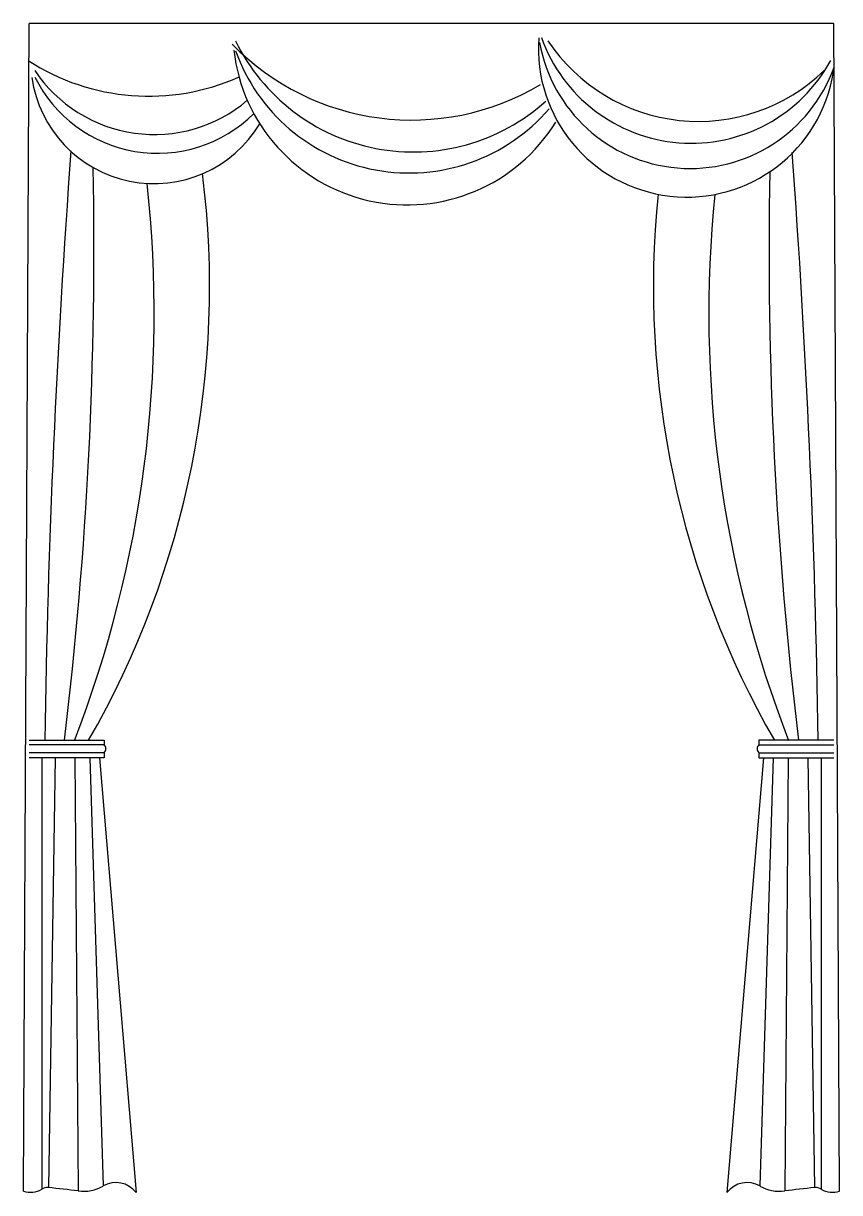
# Model space of a CAD drawing. Header units: metres. Extents: x 1106 to 1667, y 464 to 1267.
import ezdxf

# ---------------------------------------------------------------- set-up
doc = ezdxf.new("R2010")
doc.units = ezdxf.units.M
doc.layers.add('3', color=3, linetype='Continuous')
doc.layers.add('7', color=7, linetype='Continuous')

msp = doc.modelspace()

# ---------------------------------------------------------------- linework, layer by layer
at = {"layer": '3'}
for p, q in [((1118.98, 762.21), (1118.98, 466.03)), ((1128.11, 762.21), (1123.53, 467.16)), ((1141.73, 762.57), (1144, 464.89)), ((1151.94, 762.21), (1161.06, 468.3)), ((1621.51, 762.21), (1612.38, 468.3)), ((1631.72, 762.57), (1629.44, 464.89)), ((1645.33, 762.21), (1649.91, 467.16)), ((1654.46, 762.21), (1654.46, 466.03))]:
    msp.add_line(p, q, dxfattribs=at)
for centre, radius, start, end in [((1374.25, 1314.23), 135.96, 206.02, 312.05), ((1562.17, 1249.31), 102, 175.83, 351.06), ((1564.42, 1272.05), 105.1, 190.19, 340.24), ((1565.2, 1293.67), 109.37, 199.68, 331.23), ((1570.11, 1323.57), 124.28, 213.72, 314.06), ((1373.18, 1372.34), 172.12, 224.21, 300.93), ((1370.11, 1261.96), 120.02, 186.56, 328.27), ((1371.39, 1290.6), 126.76, 199.73, 319.32), ((1192.48, 1368.81), 152.23, 237.07, 294.04), ((1196.11, 1241.31), 84.77, 188.06, 329), ((1198.51, 1271.46), 94.04, 206.33, 314.71), ((1196.33, 1288.84), 98.58, 213.62, 310.38), ((8136.19, 665.25), 7016.02, 175.8, 179.11), ((-5362.74, 665.25), 7016.02, 0.89, 4.19), ((-1669.21, 1111.66), 2824.04, 353.14, 1.13), ((4442.66, 1111.66), 2824.04, 178.92, 186.86), ((384.64, 1067.36), 811.57, 338.83, 6.32), ((2388.8, 1067.36), 811.57, 174.22, 201.17)]:
    msp.add_arc(centre, radius, start, end, dxfattribs=at)
at = {"layer": '7'}
for p, q in [((1106.35, 464.85), (1110.24, 1266.57)), ((1663.2, 1266.57), (1110.24, 1266.57)), ((1667.1, 464.85), (1663.2, 1266.57)), ((1110.24, 774.33), (1161.94, 774.33)), ((1161.94, 771.21), (1110.24, 771.21)), ((1161.94, 774.33), (1161.94, 771.21)), ((1611.5, 774.33), (1611.5, 771.21)), ((1663.2, 774.33), (1611.5, 774.33)), ((1611.5, 771.21), (1663.2, 771.21)), ((1161.94, 765.83), (1110.24, 765.83)), ((1161.94, 765.83), (1161.94, 762.21)), ((1611.5, 765.83), (1611.5, 762.21)), ((1611.5, 765.83), (1663.2, 765.83)), ((1161.94, 762.21), (1110.24, 762.21)), ((1158.71, 762.21), (1183.81, 463.76)), ((1614.73, 762.21), (1589.63, 463.76)), ((1611.5, 762.21), (1663.2, 762.21))]:
    msp.add_line(p, q, dxfattribs=at)
for centre, radius, start, end in [((609.93, 1085.57), 624.34, 330.1, 7.16), ((2163.51, 1085.57), 624.34, 174.15, 209.9), ((1159.28, 768.52), 3.78, 314.62, 45.39), ((1614.16, 768.52), 3.78, 134.61, 225.38), ((1111.42, 478.74), 14.79, 249.93, 300.75), ((1122.9, 460.02), 7.17, 84.92, 123.11), ((1081.93, -1.05), 470.06, 82.41, 84.92), ((1147.55, 491.53), 26.88, 262.41, 300.18), ((1169.87, 453.16), 17.51, 37.23, 120.18), ((1603.58, 453.16), 17.51, 59.82, 142.77), ((1625.89, 491.53), 26.88, 239.82, 277.59), ((1691.51, -1.05), 470.06, 95.08, 97.59), ((1650.55, 460.02), 7.17, 56.89, 95.08), ((1662.02, 478.74), 14.79, 239.25, 290.07)]:
    msp.add_arc(centre, radius, start, end, dxfattribs=at)

doc.saveas('drawing.dxf')
